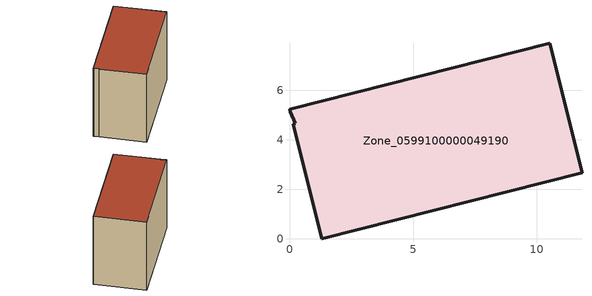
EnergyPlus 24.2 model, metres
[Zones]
Zone_0599100000049190
 floor ground (C_G): 1.31,0 0.15,4.63 0.23,4.67 0.03,5.14 0,5.24 10.52,7.9 11.83,2.66 z0
 wall outside (C_F): 1.31,0 11.83,2.66 10.52,7.9 0,5.24 0.03,5.14 0.23,4.67 0.15,4.63 1.31,0 z0:8.26
 roof outside (C_R): 0.15,4.63 1.31,0 11.83,2.66 10.52,7.9 0,5.24 0.03,5.14 0.23,4.67 z8.26
[BUILDING]
Pand.0599100000049190: North Axis=0; Terrain=City; Loads Convergence Tolerance Value=0.04; Temperature Convergence Tolerance Value=0.4; Solar Distribution=FullExterior; Maximum Number of Warmup Days=25; Minimum Number of Warmup Days=1
[Site:Location]
Rotterdam.The.Hague.AP_ZH_NLD Design_Conditions: Latitude=51.96; Longitude=4.45; Time Zone=1; Elevation=-4.5
[SITE:GROUNDTEMPERATURE:BUILDINGSURFACE]
18, 18, 18, 18, 18, 18, 18, 18, 18, 18, 18, 18
[MATERIAL] Thermal Absorptance=0.9; Solar Absorptance=0.7; Visible Absorptance=0.7
Name | Roughness | Thickness | Conductivity | Density | Specific Heat
G.TI.1975-1991 | MediumSmooth | 0.15 | 0.288461 | 540 | 1210
F.TI.1975-1991 | Rough | 0.3 | 0.230769 | 1920 | 840
R.TI.1975-1991 | MediumRough | 0.2 | 0.153846 | 1500 | 1000
[CONSTRUCTION]
C_G: G.TI.1975-1991
C_F: F.TI.1975-1991
C_R: R.TI.1975-1991
[ZONE]
Zone_0599100000049190: Type=1; Multiplier=1; Ceiling Height=Autocalculate; Volume=Autocalculate; Floor Area=autocalculate; Part of Total Floor Area=Yes
[ZONEINFILTRATION:DESIGNFLOWRATE]
Infil_Zone_0599100000049190: Zone or ZoneList or Space or SpaceList=Zone_0599100000049190; Schedule=AlwaysOn; Design Flow Rate Calculation Method=Flow/Area; Flow Rate per Floor Area=0.003; Constant Term Coefficient=1; Temperature Term Coefficient=0; Velocity Term Coefficient=0; Velocity Squared Term Coefficient=0
[HVACTEMPLATE:ZONE:IDEALLOADSAIRSYSTEM]
Zone_0599100000049190: Maximum Heating Supply Air Temperature=50; Minimum Cooling Supply Air Temperature=13; Maximum Heating Supply Air Humidity Ratio=0.0156; Minimum Cooling Supply Air Humidity Ratio=0.0077; Heating Limit=NoLimit; Cooling Limit=NoLimit; Dehumidification Control Type=ConstantSensibleHeatRatio; Cooling Sensible Heat Ratio=0.7; Dehumidification Setpoint=60; Humidification Control Type=None; Humidification Setpoint=30; Outdoor Air Method=None; Outdoor Air Flow Rate per Person=0.00944; Outdoor Air Flow Rate per Zone Floor Area=0; Outdoor Air Flow Rate per Zone=0; Demand Controlled Ventilation Type=None; Outdoor Air Economizer Type=NoEconomizer; Heat Recovery Type=None; Sensible Heat Recovery Effectiveness=0.7; Latent Heat Recovery Effectiveness=0.65
[ZONECONTROL:THERMOSTAT]
ThermostatControl_Zone_0599100000049190: Zone or ZoneList=Zone_0599100000049190; Control Type Schedule=DualSetpointControlType; Control 1=Thermostat_Zone_0599100000049190; Temperature Difference Between Cutout And Setpoint=0
[THERMOSTATSETPOINT:DUALSETPOINT]
Thermostat_Zone_0599100000049190: Heating Setpoint Temperature Schedule=HeatingSetpoint_Zone_0599100000049190; Cooling Setpoint Temperature Schedule=CoolingSetpoint_Zone_0599100000049190
[SCHEDULE:COMPACT]
HeatingSetpoint_Zone_0599100000049190: Through: 12/31, For: AllDays, Until: 24:00, 21
CoolingSetpoint_Zone_0599100000049190: Through: 12/31, For: AllDays, Until: 24:00, 24
DualSetpointControlType: Through: 12/31, For: AllDays, Until: 24:00, 4
AlwaysOn: Through: 12/31, For: AllDays, Until: 24:00, 1
